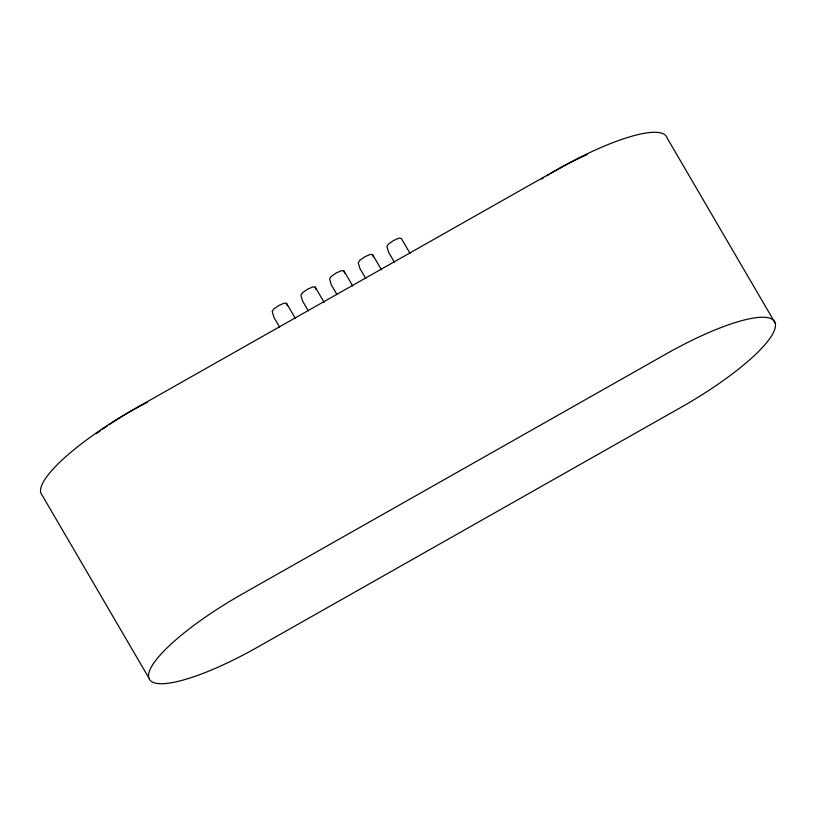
<?xml version="1.0" encoding="UTF-8"?>
<svg xmlns="http://www.w3.org/2000/svg" width="816" height="816" viewBox="0 0 816 816"><rect width="100%" height="100%" fill="white"/><g stroke="black" fill="none" stroke-linecap="round" stroke-linejoin="round"><path stroke-width="1.22" d="M381.47 269.81L372.575 254.582L370.087 254.449L364.854 256.765L359.948 260.192L358.234 262.711L359.958 268.586L365.67 278.378M352.787 286.059L343.893 270.83L341.404 270.688L336.172 273.013L331.265 276.43L329.552 278.95L331.276 284.825L336.988 294.617M324.105 302.308L315.211 287.069L312.722 286.936L307.499 289.262L302.583 292.679L300.869 295.198L302.593 301.073L308.305 310.865M295.423 318.546L286.528 303.317L284.039 303.185L278.817 305.5L273.901 308.927L272.187 311.437L273.911 317.322L279.633 327.114M775.2 323.085L667.192 138.128A116.647 26.857 -30.3 0 0 558.103 169.014L134.385 409A116.647 26.857 -30.3 0 0 40.8 492.915L148.808 677.872A116.647 26.857 -30.3 0 0 257.897 646.986L681.615 407A116.647 26.857 -30.3 0 0 775.2 323.085A116.647 26.857 -30.3 0 0 666.111 353.971L242.393 593.956A116.647 26.857 -30.3 0 0 148.808 677.872M410.152 253.572L401.258 238.343L398.769 238.201L393.536 240.526L388.63 243.943L386.917 246.463L388.63 252.338L394.352 262.13M372.575 254.582L373.259 256.938M343.893 270.83L344.587 273.176M315.211 287.069L315.904 289.425M286.528 303.317L287.222 305.674M541.396 179.153A88.036 20.267 -30.3 0 1 543.558 177.806M546.832 175.797A88.036 20.267 -30.3 0 1 549.035 174.471M551.239 173.155A88.036 20.267 -30.3 0 1 587.041 154.663M96.502 433.612A88.036 20.267 -30.3 0 1 100.286 430.848M102.235 429.451A88.036 20.267 -30.3 0 1 107.253 425.972M109.303 424.585A88.036 20.267 -30.3 0 1 147.543 402.166"/></g></svg>
